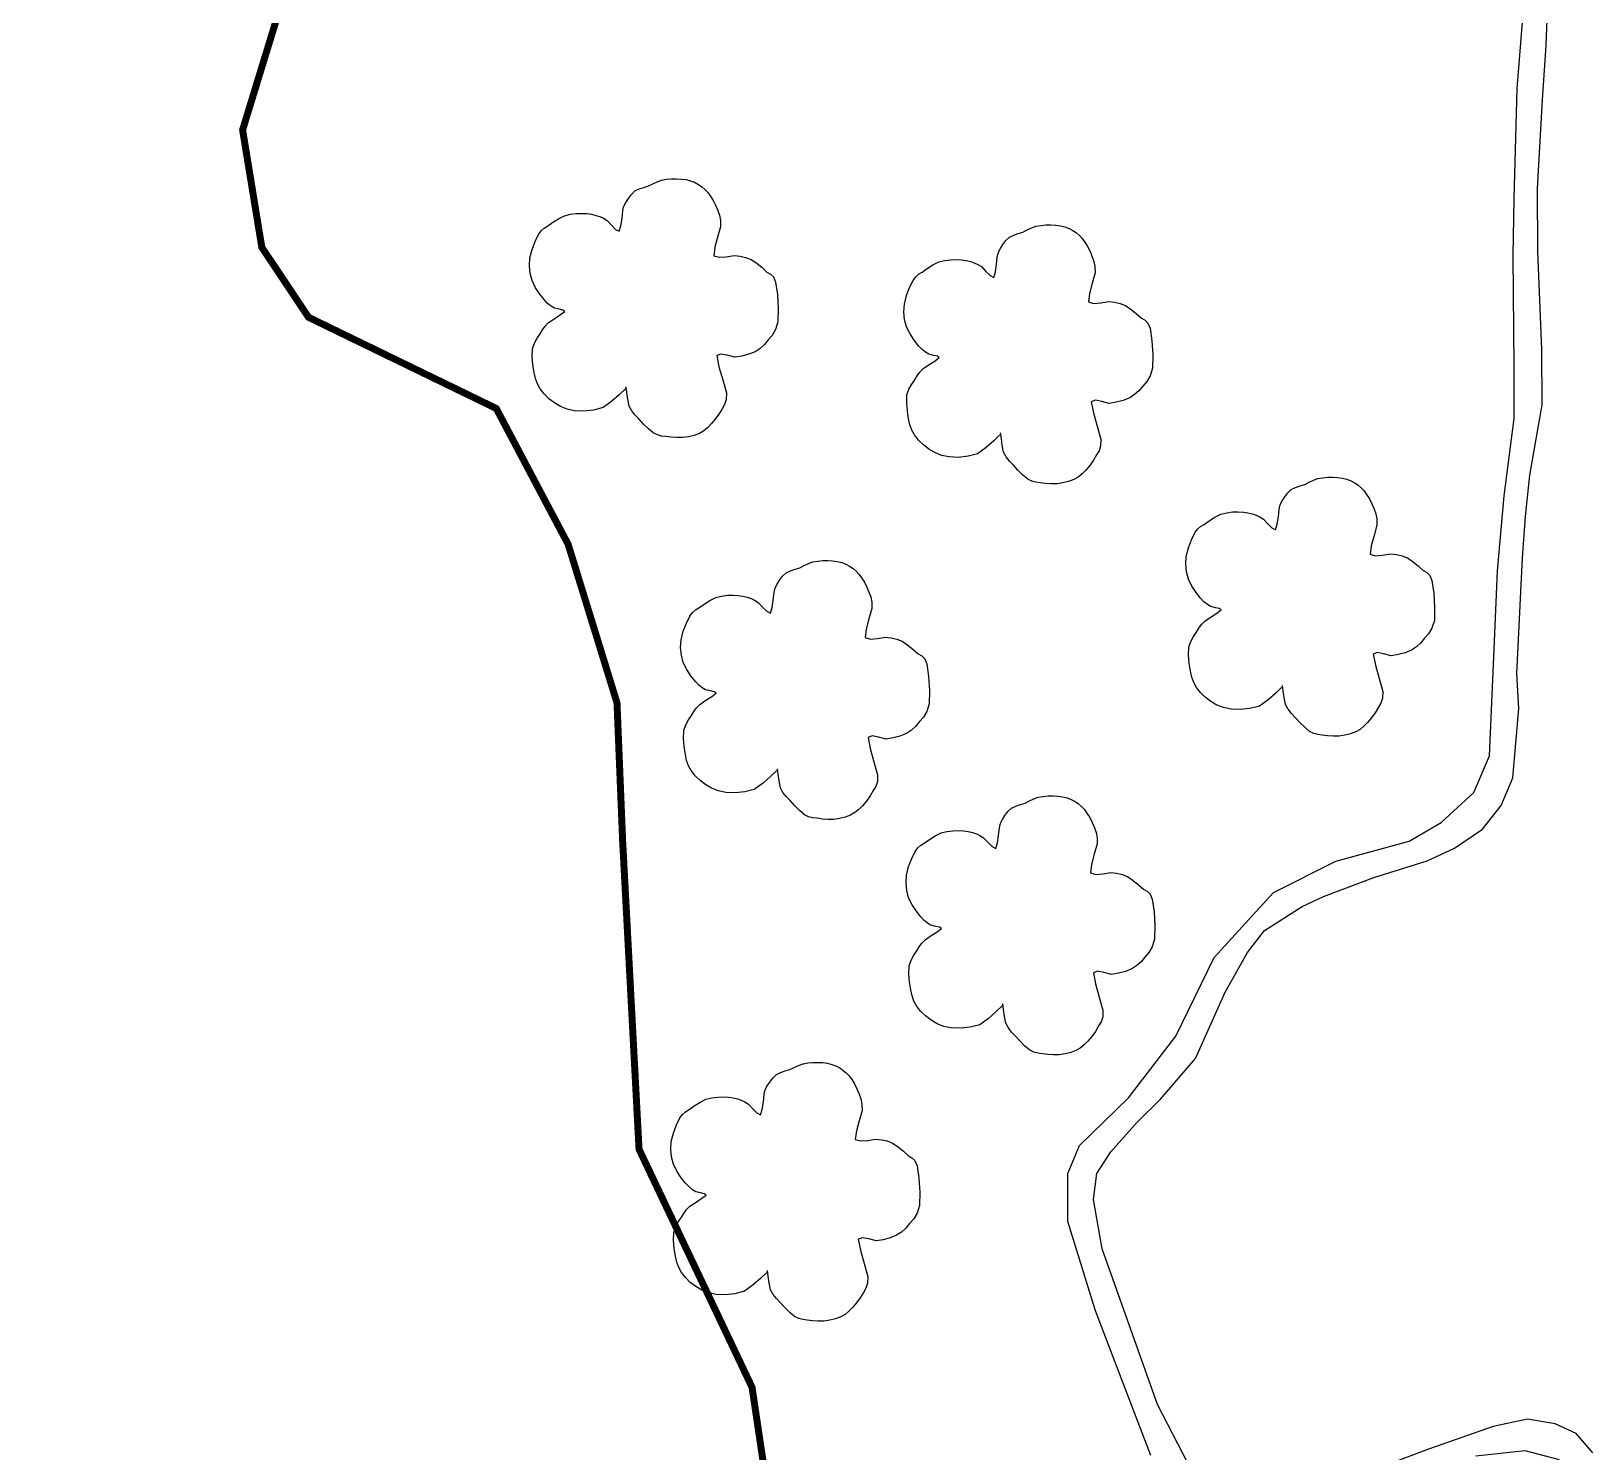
# Model space of a CAD drawing. Extents: x 731744 to 734894, y 7816585 to 7821040.
# Drawn here: x 732663 to 732998.8, y 7818158.5 to 7818464 of the extents above; entities that cross this region are included whole.
import ezdxf

# ---------------------------------------------------------------- set-up
doc = ezdxf.new("R2010")
doc.units = 0
doc.header["$MEASUREMENT"] = 0
doc.linetypes.add('CONTINUO', pattern=[0])
for name, color, linetype in [('0114000005', 1, 'CONTINUOUS'), ('0114000005009', 5, 'CONTINUOUS'), ('CORREGO', 174, 'CONTINUO')]:
    doc.layers.add(name, color=color, linetype=linetype)
doc.layers.add('MATO', color=3, linetype='CONTINUOUS', lineweight=25)

msp = doc.modelspace()

# ---------------------------------------------------------------- linework, layer by layer
at = {"layer": '0114000005', "linetype": 'Continuous'}
for points in [[(732903.7, 7818157.69), (732891.8, 7818188.82), (732885.85, 7818208.04), (732885.85, 7818218.34), (732888.37, 7818224.4), (732898.9, 7818234.59), (732909.08, 7818247.86), (732917.32, 7818264.79), (732930.13, 7818278.75), (732943.52, 7818285.5), (732959.31, 7818289.85), (732966.18, 7818293.86), (732973.16, 7818300.26), (732976.59, 7818308.16), (732977.5, 7818329.44), (732978.31, 7818347.98), (732979.68, 7818364.11), (732981.85, 7818380.7), (732981.85, 7818391.8), (732981.62, 7818415.72), (732981.85, 7818427.96), (732982.54, 7818451.65), (732983.91, 7818469.5)], [(732991.58, 7818156.78), (732984.26, 7818158.72), (732973.61, 7818157.58)]]:
    msp.add_lwpolyline(points, dxfattribs=at)
at = {"layer": '0114000005009', "linetype": 'Continuous', "flags": 128}
for points in [[(732911.69, 7818156.07), (732905.15, 7818168.65), (732893.26, 7818202.12), (732891.39, 7818212.73), (732892.15, 7818218.34), (732895.13, 7818223.01), (732900.82, 7818229.38), (732905.83, 7818234.31), (732913.31, 7818243.06), (732919.68, 7818257.33), (732924.52, 7818265.91), (732928.17, 7818270.58), (732936.24, 7818275.77), (732940.83, 7818277.89), (732951.7, 7818281.97), (732963.17, 7818285.62), (732969.03, 7818288.34), (732975.06, 7818292.41), (732979.05, 7818297.51), (732981.6, 7818303.46), (732982.88, 7818318.32), (732982.45, 7818325.88), (732983.64, 7818350.77), (732984.32, 7818359.61), (732985.26, 7818368.53), (732987.89, 7818383.65), (732987.8, 7818395.54), (732986.95, 7818416.69), (732986.87, 7818430.2), (732987.97, 7818449.23), (732988.74, 7818460.95), (732989.16, 7818472.25)], [(732998.76, 7818158.28), (732995.19, 7818162.45), (732990.69, 7818164.48), (732984.75, 7818165.5), (732977.36, 7818163.97), (732963.42, 7818159.05), (732941.76, 7818150.89)]]:
    msp.add_lwpolyline(points, dxfattribs=at)
at = {"layer": 'CORREGO', "color": 174, "linetype": 'CONTINUO', "const_width": 1.5}
msp.add_lwpolyline([(732827.82, 7818106.2), (732817.97, 7818172.37), (732793.67, 7818223.57), (732790.14, 7818289.94), (732788.93, 7818319.58), (732778.42, 7818353.67), (732762.96, 7818382.88), (732722.6, 7818402.48), (732712.55, 7818417.54), (732708.42, 7818442.78), (732715.88, 7818467.14), (732722.45, 7818497.51), (732745.06, 7818551.54), (732740.06, 7818583.75), (732736, 7818625.2), (732734.97, 7818664.19), (732713.97, 7818680.03), (732680.51, 7818714.12), (732666.45, 7818746.05), (732663.71, 7818775.56)], dxfattribs=at)
at = {"layer": 'MATO', "color": 94, "linetype": 'CONTINUO'}
for points in [[(732790.74, 7818387.11, -629.98), (732789.44, 7818385.85, -629.98), (732787.81, 7818384.42, -629.98), (732785.93, 7818383.08, -629.98), (732783.89, 7818382.52, -629.98), (732781.82, 7818382.29, -629.98), (732779.82, 7818382.37, -629.98), (732778.2, 7818382.72, -629.98), (732776.76, 7818383.3, -629.98), (732775.47, 7818384.06, -629.98), (732774.27, 7818384.97, -629.98), (732773.24, 7818385.99, -629.98), (732772.38, 7818387.1, -629.98), (732771.8, 7818388.15, -629.98), (732771.38, 7818389.29, -629.98), (732771.11, 7818390.58, -629.98), (732770.83, 7818392.28, -629.98), (732770.7, 7818394.04, -629.98), (732770.76, 7818395.71, -629.98), (732771.19, 7818396.95, -629.98), (732771.77, 7818398.02, -629.98), (732772.43, 7818398.96, -629.98), (732772.92, 7818399.81, -629.98), (732773.48, 7818400.6, -629.98), (732774.18, 7818401.35, -629.98), (732775.53, 7818402.23, -629.98), (732776.8, 7818403.05, -629.98), (732777.7, 7818403.74, -629.98), (732777.31, 7818404.03, -629.98), (732776.49, 7818404.23, -629.98), (732775.46, 7818404.45, -629.98), (732774.74, 7818404.88, -629.98), (732774.01, 7818405.47, -629.98), (732773.26, 7818406.28, -629.98), (732772.31, 7818407.46, -629.98), (732771.41, 7818408.84, -629.98), (732770.66, 7818410.37, -629.98), (732770.25, 7818411.93, -629.98), (732770.1, 7818413.56, -629.98), (732770.19, 7818415.24, -629.98), (732770.66, 7818417.08, -629.98), (732771.32, 7818418.81, -629.98), (732772.06, 7818420.31, -629.98), (732772.63, 7818421.1, -629.98), (732773.27, 7818421.66, -629.98), (732774.03, 7818422.13, -629.98), (732775.12, 7818422.92, -629.98), (732776.33, 7818423.68, -629.98), (732777.62, 7818424.32, -629.98), (732778.9, 7818424.64, -629.98), (732780.17, 7818424.8, -629.98), (732781.39, 7818424.83, -629.98), (732782.47, 7818424.78, -629.98), (732783.47, 7818424.63, -629.98), (732784.4, 7818424.4, -629.98), (732785.22, 7818424.13, -629.98), (732786.01, 7818423.77, -629.98), (732786.78, 7818423.3, -629.98), (732787.73, 7818422.26, -629.98), (732788.62, 7818421.38, -629.98), (732789.39, 7818420.97, -629.98), (732789.77, 7818422.16, -629.98), (732790.01, 7818423.76, -629.98), (732790.18, 7818425.42, -629.98), (732790.34, 7818426.14, -629.98), (732790.55, 7818426.69, -629.98), (732790.84, 7818427.2, -629.98), (732791.37, 7818428.05, -629.98), (732792.02, 7818428.9, -629.98), (732792.79, 7818429.67, -629.98), (732793.7, 7818430.1, -629.98), (732794.68, 7818430.43, -629.98), (732795.7, 7818430.73, -629.98), (732796.63, 7818431.19, -629.98), (732797.57, 7818431.62, -629.98), (732798.53, 7818431.99, -629.98), (732799.58, 7818432.18, -629.98), (732800.65, 7818432.28, -629.98), (732801.72, 7818432.28, -629.98), (732802.76, 7818432.22, -629.98), (732803.77, 7818432.08, -629.98), (732804.73, 7818431.85, -629.98), (732805.61, 7818431.51, -629.98), (732806.43, 7818431.07, -629.98), (732807.18, 7818430.56, -629.98), (732807.84, 7818430, -629.98), (732808.44, 7818429.35, -629.98), (732809, 7818428.59, -629.98), (732809.59, 7818427.63, -629.98), (732810.13, 7818426.58, -629.98), (732810.59, 7818425.45, -629.98), (732810.96, 7818424.44, -629.98), (732811.18, 7818423.3, -629.98), (732811.21, 7818421.95, -629.98), (732810.57, 7818419.73, -629.98), (732809.99, 7818417.54, -629.98), (732809.77, 7818415.72, -629.98), (732810.9, 7818415.4, -629.98), (732812.44, 7818415.51, -629.98), (732814.13, 7818415.78, -629.98), (732815.4, 7818415.64, -629.98), (732816.59, 7818415.36, -629.98), (732817.75, 7818414.92, -629.98), (732818.97, 7818414.1, -629.98), (732820.12, 7818413.17, -629.98), (732821.15, 7818412.22, -629.98), (732821.94, 7818411.78, -629.98), (732822.57, 7818411.15, -629.98), (732823.04, 7818410.06, -629.98), (732823.43, 7818407.36, -629.98), (732823.61, 7818404.36, -629.98), (732823.55, 7818401.48, -629.98), (732823.05, 7818399.84, -629.98), (732822.32, 7818398.6, -629.98), (732821.45, 7818397.63, -629.98), (732820.64, 7818396.63, -629.98), (732819.72, 7818395.78, -629.98), (732818.65, 7818395.07, -629.98), (732817.26, 7818394.52, -629.98), (732815.76, 7818394.13, -629.98), (732814.25, 7818393.9, -629.98), (732812.64, 7818394.33, -629.98), (732811.29, 7818394.57, -629.98), (732810.39, 7818394.24, -629.98), (732810.86, 7818391.85, -629.98), (732811.66, 7818389.02, -629.98), (732812.45, 7818386.22, -629.98), (732812.39, 7818384.79, -629.98), (732812.06, 7818383.71, -629.98), (732811.51, 7818382.81, -629.98), (732810.83, 7818381.65, -629.98), (732810.05, 7818380.55, -629.98), (732809.19, 7818379.54, -629.98), (732808.41, 7818378.74, -629.98), (732807.57, 7818378.06, -629.98), (732806.64, 7818377.51, -629.98), (732805.5, 7818377.09, -629.98), (732804.28, 7818376.79, -629.98), (732803.02, 7818376.62, -629.98), (732801.77, 7818376.6, -629.98), (732800.56, 7818376.68, -629.98), (732799.42, 7818376.84, -629.98), (732798.49, 7818376.95, -629.98), (732797.61, 7818377.18, -629.98), (732796.73, 7818377.6, -629.98), (732795.67, 7818378.49, -629.98), (732794.63, 7818379.53, -629.98), (732793.64, 7818380.64, -629.98), (732792.8, 7818381.5, -629.98), (732792.1, 7818382.39, -629.98), (732791.54, 7818383.38, -629.98), (732791.25, 7818384.88, -629.98), (732791.06, 7818386.33, -629.98), (732790.89, 7818387.53, -629.98)], [(732871.28, 7818377.18, -629.98), (732869.97, 7818375.92, -629.98), (732868.34, 7818374.49, -629.98), (732866.47, 7818373.15, -629.98), (732864.42, 7818372.59, -629.98), (732862.35, 7818372.36, -629.98), (732860.36, 7818372.44, -629.98), (732858.74, 7818372.79, -629.98), (732857.29, 7818373.37, -629.98), (732856, 7818374.13, -629.98), (732854.81, 7818375.04, -629.98), (732853.77, 7818376.06, -629.98), (732852.91, 7818377.17, -629.98), (732852.33, 7818378.22, -629.98), (732851.92, 7818379.36, -629.98), (732851.64, 7818380.65, -629.98), (732851.37, 7818382.35, -629.98), (732851.24, 7818384.11, -629.98), (732851.29, 7818385.78, -629.98), (732851.72, 7818387.02, -629.98), (732852.3, 7818388.09, -629.98), (732852.96, 7818389.03, -629.98), (732853.45, 7818389.88, -629.98), (732854.02, 7818390.67, -629.98), (732854.72, 7818391.42, -629.98), (732856.06, 7818392.3, -629.98), (732857.33, 7818393.12, -629.98), (732858.23, 7818393.81, -629.98), (732857.84, 7818394.1, -629.98), (732857.02, 7818394.3, -629.98), (732855.99, 7818394.52, -629.98), (732855.28, 7818394.95, -629.98), (732854.55, 7818395.54, -629.98), (732853.79, 7818396.35, -629.98), (732852.84, 7818397.53, -629.98), (732851.94, 7818398.91, -629.98), (732851.19, 7818400.44, -629.98), (732850.79, 7818402, -629.98), (732850.63, 7818403.63, -629.98), (732850.72, 7818405.31, -629.98), (732851.2, 7818407.15, -629.98), (732851.85, 7818408.88, -629.98), (732852.6, 7818410.38, -629.98), (732853.17, 7818411.17, -629.98), (732853.8, 7818411.73, -629.98), (732854.57, 7818412.2, -629.98), (732855.65, 7818412.99, -629.98), (732856.87, 7818413.75, -629.98), (732858.15, 7818414.39, -629.98), (732859.44, 7818414.71, -629.98), (732860.7, 7818414.87, -629.98), (732861.92, 7818414.9, -629.98), (732863, 7818414.85, -629.98), (732864.01, 7818414.7, -629.98), (732864.93, 7818414.47, -629.98), (732865.76, 7818414.2, -629.98), (732866.54, 7818413.84, -629.98), (732867.31, 7818413.37, -629.98), (732868.26, 7818412.33, -629.98), (732869.16, 7818411.45, -629.98), (732869.93, 7818411.04, -629.98), (732870.31, 7818412.23, -629.98), (732870.55, 7818413.83, -629.98), (732870.71, 7818415.49, -629.98), (732870.88, 7818416.21, -629.98), (732871.08, 7818416.76, -629.98), (732871.38, 7818417.27, -629.98), (732871.9, 7818418.12, -629.98), (732872.55, 7818418.97, -629.98), (732873.32, 7818419.74, -629.98), (732874.24, 7818420.17, -629.98), (732875.22, 7818420.5, -629.98), (732876.23, 7818420.8, -629.98), (732877.16, 7818421.26, -629.98), (732878.1, 7818421.69, -629.98), (732879.06, 7818422.06, -629.98), (732880.11, 7818422.25, -629.98), (732881.18, 7818422.35, -629.98), (732882.25, 7818422.35, -629.98), (732883.29, 7818422.3, -629.98), (732884.3, 7818422.15, -629.98), (732885.26, 7818421.92, -629.98), (732886.15, 7818421.58, -629.98), (732886.96, 7818421.14, -629.98), (732887.71, 7818420.63, -629.98), (732888.37, 7818420.07, -629.98), (732888.97, 7818419.42, -629.98), (732889.53, 7818418.66, -629.98), (732890.12, 7818417.7, -629.98), (732890.66, 7818416.65, -629.98), (732891.12, 7818415.52, -629.98), (732891.49, 7818414.51, -629.98), (732891.72, 7818413.37, -629.98), (732891.75, 7818412.02, -629.98), (732891.11, 7818409.8, -629.98), (732890.53, 7818407.61, -629.98), (732890.3, 7818405.79, -629.98), (732891.43, 7818405.47, -629.98), (732892.97, 7818405.58, -629.98), (732894.67, 7818405.85, -629.98), (732895.93, 7818405.71, -629.98), (732897.13, 7818405.43, -629.98), (732898.28, 7818404.99, -629.98), (732899.5, 7818404.17, -629.98), (732900.65, 7818403.24, -629.98), (732901.69, 7818402.29, -629.98), (732902.48, 7818401.85, -629.98), (732903.1, 7818401.22, -629.98), (732903.57, 7818400.13, -629.98), (732903.96, 7818397.43, -629.98), (732904.15, 7818394.43, -629.98), (732904.09, 7818391.55, -629.98), (732903.58, 7818389.91, -629.98), (732902.85, 7818388.67, -629.98), (732901.98, 7818387.7, -629.98), (732901.17, 7818386.7, -629.98), (732900.25, 7818385.85, -629.98), (732899.19, 7818385.14, -629.98), (732897.79, 7818384.59, -629.98), (732896.3, 7818384.2, -629.98), (732894.79, 7818383.97, -629.98), (732893.17, 7818384.4, -629.98), (732891.82, 7818384.64, -629.98), (732890.93, 7818384.31, -629.98), (732891.4, 7818381.93, -629.98), (732892.19, 7818379.09, -629.98), (732892.99, 7818376.29, -629.98), (732892.93, 7818374.86, -629.98), (732892.59, 7818373.78, -629.98), (732892.04, 7818372.88, -629.98), (732891.37, 7818371.72, -629.98), (732890.58, 7818370.62, -629.98), (732889.73, 7818369.61, -629.98), (732888.94, 7818368.81, -629.98), (732888.1, 7818368.13, -629.98), (732887.18, 7818367.58, -629.98), (732886.03, 7818367.16, -629.98), (732884.81, 7818366.86, -629.98), (732883.55, 7818366.69, -629.98), (732882.31, 7818366.67, -629.98), (732881.1, 7818366.75, -629.98), (732879.96, 7818366.91, -629.98), (732879.02, 7818367.02, -629.98), (732878.14, 7818367.25, -629.98), (732877.26, 7818367.68, -629.98), (732876.21, 7818368.56, -629.98), (732875.16, 7818369.6, -629.98), (732874.17, 7818370.71, -629.98), (732873.34, 7818371.57, -629.98), (732872.63, 7818372.46, -629.98), (732872.07, 7818373.45, -629.98), (732871.78, 7818374.95, -629.98), (732871.59, 7818376.4, -629.98), (732871.43, 7818377.6, -629.98)], [(732931.89, 7818322.92, -629.98), (732930.59, 7818321.66, -629.98), (732928.95, 7818320.22, -629.98), (732927.08, 7818318.88, -629.98), (732925.04, 7818318.32, -629.98), (732922.96, 7818318.1, -629.98), (732920.97, 7818318.18, -629.98), (732919.35, 7818318.53, -629.98), (732917.9, 7818319.1, -629.98), (732916.62, 7818319.87, -629.98), (732915.42, 7818320.78, -629.98), (732914.38, 7818321.8, -629.98), (732913.53, 7818322.9, -629.98), (732912.94, 7818323.95, -629.98), (732912.53, 7818325.1, -629.98), (732912.25, 7818326.38, -629.98), (732911.98, 7818328.09, -629.98), (732911.85, 7818329.84, -629.98), (732911.91, 7818331.52, -629.98), (732912.33, 7818332.76, -629.98), (732912.91, 7818333.83, -629.98), (732913.57, 7818334.76, -629.98), (732914.07, 7818335.61, -629.98), (732914.63, 7818336.4, -629.98), (732915.33, 7818337.16, -629.98), (732916.68, 7818338.04, -629.98), (732917.94, 7818338.85, -629.98), (732918.85, 7818339.54, -629.98), (732918.45, 7818339.83, -629.98), (732917.64, 7818340.03, -629.98), (732916.61, 7818340.26, -629.98), (732915.89, 7818340.69, -629.98), (732915.16, 7818341.28, -629.98), (732914.4, 7818342.08, -629.98), (732913.45, 7818343.27, -629.98), (732912.56, 7818344.65, -629.98), (732911.8, 7818346.17, -629.98), (732911.4, 7818347.74, -629.98), (732911.24, 7818349.37, -629.98), (732911.34, 7818351.04, -629.98), (732911.81, 7818352.88, -629.98), (732912.46, 7818354.62, -629.98), (732913.21, 7818356.12, -629.98), (732913.78, 7818356.91, -629.98), (732914.42, 7818357.47, -629.98), (732915.18, 7818357.94, -629.98), (732916.27, 7818358.73, -629.98), (732917.48, 7818359.48, -629.98), (732918.77, 7818360.13, -629.98), (732920.05, 7818360.45, -629.98), (732921.32, 7818360.61, -629.98), (732922.53, 7818360.63, -629.98), (732923.62, 7818360.58, -629.98), (732924.62, 7818360.43, -629.98), (732925.55, 7818360.2, -629.98), (732926.37, 7818359.94, -629.98), (732927.15, 7818359.58, -629.98), (732927.93, 7818359.1, -629.98), (732928.87, 7818358.06, -629.98), (732929.77, 7818357.19, -629.98), (732930.54, 7818356.77, -629.98), (732930.92, 7818357.97, -629.98), (732931.16, 7818359.57, -629.98), (732931.32, 7818361.22, -629.98), (732931.49, 7818361.95, -629.98), (732931.69, 7818362.5, -629.98), (732931.99, 7818363, -629.98), (732932.51, 7818363.85, -629.98), (732933.17, 7818364.7, -629.98), (732933.94, 7818365.47, -629.98), (732934.85, 7818365.9, -629.98), (732935.83, 7818366.24, -629.98), (732936.84, 7818366.54, -629.98), (732937.77, 7818366.99, -629.98), (732938.71, 7818367.43, -629.98), (732939.67, 7818367.79, -629.98), (732940.72, 7818367.99, -629.98), (732941.79, 7818368.08, -629.98), (732942.86, 7818368.09, -629.98), (732943.9, 7818368.03, -629.98), (732944.91, 7818367.89, -629.98), (732945.87, 7818367.66, -629.98), (732946.76, 7818367.31, -629.98), (732947.58, 7818366.88, -629.98), (732948.33, 7818366.36, -629.98), (732948.98, 7818365.81, -629.98), (732949.58, 7818365.16, -629.98), (732950.14, 7818364.4, -629.98), (732950.74, 7818363.44, -629.98), (732951.28, 7818362.38, -629.98), (732951.74, 7818361.25, -629.98), (732952.11, 7818360.24, -629.98), (732952.33, 7818359.11, -629.98), (732952.36, 7818357.75, -629.98), (732951.72, 7818355.53, -629.98), (732951.14, 7818353.35, -629.98), (732950.91, 7818351.52, -629.98), (732952.05, 7818351.2, -629.98), (732953.58, 7818351.31, -629.98), (732955.28, 7818351.59, -629.98), (732956.54, 7818351.45, -629.98), (732957.74, 7818351.17, -629.98), (732958.89, 7818350.72, -629.98), (732960.12, 7818349.91, -629.98), (732961.27, 7818348.98, -629.98), (732962.3, 7818348.02, -629.98), (732963.09, 7818347.59, -629.98), (732963.72, 7818346.95, -629.98), (732964.19, 7818345.86, -629.98), (732964.57, 7818343.16, -629.98), (732964.76, 7818340.17, -629.98), (732964.7, 7818337.28, -629.98), (732964.19, 7818335.64, -629.98), (732963.47, 7818334.41, -629.98), (732962.59, 7818333.44, -629.98), (732961.78, 7818332.44, -629.98), (732960.86, 7818331.58, -629.98), (732959.8, 7818330.88, -629.98), (732958.4, 7818330.33, -629.98), (732956.91, 7818329.93, -629.98), (732955.4, 7818329.7, -629.98), (732953.79, 7818330.14, -629.98), (732952.43, 7818330.37, -629.98), (732951.54, 7818330.04, -629.98), (732952.01, 7818327.66, -629.98), (732952.81, 7818324.83, -629.98), (732953.6, 7818322.03, -629.98), (732953.54, 7818320.6, -629.98), (732953.2, 7818319.51, -629.98), (732952.66, 7818318.61, -629.98), (732951.98, 7818317.45, -629.98), (732951.19, 7818316.35, -629.98), (732950.34, 7818315.35, -629.98), (732949.56, 7818314.54, -629.98), (732948.72, 7818313.86, -629.98), (732947.79, 7818313.32, -629.98), (732946.65, 7818312.9, -629.98), (732945.42, 7818312.6, -629.98), (732944.16, 7818312.43, -629.98), (732942.92, 7818312.4, -629.98), (732941.71, 7818312.48, -629.98), (732940.57, 7818312.64, -629.98), (732939.63, 7818312.75, -629.98), (732938.75, 7818312.99, -629.98), (732937.87, 7818313.41, -629.98), (732936.82, 7818314.3, -629.98), (732935.77, 7818315.34, -629.98), (732934.78, 7818316.44, -629.98), (732933.95, 7818317.3, -629.98), (732933.24, 7818318.2, -629.98), (732932.68, 7818319.18, -629.98), (732932.39, 7818320.68, -629.98), (732932.2, 7818322.13, -629.98), (732932.04, 7818323.33, -629.98)], [(732823.27, 7818305, -629.98), (732821.96, 7818303.74, -629.98), (732820.33, 7818302.3, -629.98), (732818.46, 7818300.96, -629.98), (732816.42, 7818300.41, -629.98), (732814.34, 7818300.18, -629.98), (732812.35, 7818300.26, -629.98), (732810.73, 7818300.61, -629.98), (732809.28, 7818301.19, -629.98), (732808, 7818301.95, -629.98), (732806.8, 7818302.86, -629.98), (732805.76, 7818303.88, -629.98), (732804.91, 7818304.99, -629.98), (732804.32, 7818306.04, -629.98), (732803.91, 7818307.18, -629.98), (732803.63, 7818308.46, -629.98), (732803.36, 7818310.17, -629.98), (732803.23, 7818311.92, -629.98), (732803.28, 7818313.6, -629.98), (732803.71, 7818314.84, -629.98), (732804.29, 7818315.91, -629.98), (732804.95, 7818316.84, -629.98), (732805.44, 7818317.69, -629.98), (732806.01, 7818318.48, -629.98), (732806.71, 7818319.24, -629.98), (732808.06, 7818320.12, -629.98), (732809.32, 7818320.94, -629.98), (732810.23, 7818321.63, -629.98), (732809.83, 7818321.91, -629.98), (732809.01, 7818322.12, -629.98), (732807.99, 7818322.34, -629.98), (732807.27, 7818322.77, -629.98), (732806.54, 7818323.36, -629.98), (732805.78, 7818324.16, -629.98), (732804.83, 7818325.35, -629.98), (732803.94, 7818326.73, -629.98), (732803.18, 7818328.25, -629.98), (732802.78, 7818329.82, -629.98), (732802.62, 7818331.45, -629.98), (732802.71, 7818333.13, -629.98), (732803.19, 7818334.97, -629.98), (732803.84, 7818336.7, -629.98), (732804.59, 7818338.2, -629.98), (732805.16, 7818338.99, -629.98), (732805.8, 7818339.55, -629.98), (732806.56, 7818340.02, -629.98), (732807.64, 7818340.81, -629.98), (732808.86, 7818341.57, -629.98), (732810.15, 7818342.21, -629.98), (732811.43, 7818342.53, -629.98), (732812.7, 7818342.69, -629.98), (732813.91, 7818342.71, -629.98), (732815, 7818342.66, -629.98), (732816, 7818342.52, -629.98), (732816.93, 7818342.28, -629.98), (732817.75, 7818342.02, -629.98), (732818.53, 7818341.66, -629.98), (732819.31, 7818341.18, -629.98), (732820.25, 7818340.15, -629.98), (732821.15, 7818339.27, -629.98), (732821.92, 7818338.85, -629.98), (732822.3, 7818340.05, -629.98), (732822.54, 7818341.65, -629.98), (732822.7, 7818343.31, -629.98), (732822.87, 7818344.03, -629.98), (732823.07, 7818344.58, -629.98), (732823.37, 7818345.08, -629.98), (732823.89, 7818345.93, -629.98), (732824.54, 7818346.78, -629.98), (732825.32, 7818347.55, -629.98), (732826.23, 7818347.99, -629.98), (732827.21, 7818348.32, -629.98), (732828.22, 7818348.62, -629.98), (732829.15, 7818349.07, -629.98), (732830.09, 7818349.51, -629.98), (732831.05, 7818349.88, -629.98), (732832.1, 7818350.07, -629.98), (732833.17, 7818350.16, -629.98), (732834.24, 7818350.17, -629.98), (732835.28, 7818350.11, -629.98), (732836.29, 7818349.97, -629.98), (732837.25, 7818349.74, -629.98), (732838.14, 7818349.39, -629.98), (732838.95, 7818348.96, -629.98), (732839.7, 7818348.44, -629.98), (732840.36, 7818347.89, -629.98), (732840.96, 7818347.24, -629.98), (732841.52, 7818346.48, -629.98), (732842.12, 7818345.52, -629.98), (732842.66, 7818344.46, -629.98), (732843.12, 7818343.34, -629.98), (732843.49, 7818342.33, -629.98), (732843.71, 7818341.19, -629.98), (732843.74, 7818339.84, -629.98), (732843.1, 7818337.62, -629.98), (732842.52, 7818335.43, -629.98), (732842.29, 7818333.6, -629.98), (732843.43, 7818333.28, -629.98), (732844.96, 7818333.4, -629.98), (732846.66, 7818333.67, -629.98), (732847.92, 7818333.53, -629.98), (732849.12, 7818333.25, -629.98), (732850.27, 7818332.8, -629.98), (732851.49, 7818331.99, -629.98), (732852.65, 7818331.06, -629.98), (732853.68, 7818330.1, -629.98), (732854.47, 7818329.67, -629.98), (732855.1, 7818329.04, -629.98), (732855.57, 7818327.95, -629.98), (732855.95, 7818325.25, -629.98), (732856.14, 7818322.25, -629.98), (732856.08, 7818319.36, -629.98), (732855.57, 7818317.73, -629.98), (732854.85, 7818316.49, -629.98), (732853.97, 7818315.52, -629.98), (732853.16, 7818314.52, -629.98), (732852.24, 7818313.67, -629.98), (732851.18, 7818312.96, -629.98), (732849.78, 7818312.41, -629.98), (732848.29, 7818312.02, -629.98), (732846.78, 7818311.79, -629.98), (732845.16, 7818312.22, -629.98), (732843.81, 7818312.45, -629.98), (732842.92, 7818312.13, -629.98), (732843.39, 7818309.74, -629.98), (732844.19, 7818306.91, -629.98), (732844.98, 7818304.11, -629.98), (732844.92, 7818302.68, -629.98), (732844.58, 7818301.6, -629.98), (732844.04, 7818300.69, -629.98), (732843.36, 7818299.54, -629.98), (732842.57, 7818298.44, -629.98), (732841.72, 7818297.43, -629.98), (732840.94, 7818296.62, -629.98), (732840.1, 7818295.95, -629.98), (732839.17, 7818295.4, -629.98), (732838.02, 7818294.98, -629.98), (732836.8, 7818294.68, -629.98), (732835.54, 7818294.51, -629.98), (732834.3, 7818294.49, -629.98), (732833.09, 7818294.57, -629.98), (732831.95, 7818294.73, -629.98), (732831.01, 7818294.84, -629.98), (732830.13, 7818295.07, -629.98), (732829.25, 7818295.49, -629.98), (732828.2, 7818296.38, -629.98), (732827.15, 7818297.42, -629.98), (732826.16, 7818298.53, -629.98), (732825.33, 7818299.39, -629.98), (732824.62, 7818300.28, -629.98), (732824.06, 7818301.26, -629.98), (732823.77, 7818302.76, -629.98), (732823.58, 7818304.22, -629.98), (732823.42, 7818305.41, -629.98)], [(732871.73, 7818254.38, -629.98), (732870.43, 7818253.12, -629.98), (732868.79, 7818251.69, -629.98), (732866.92, 7818250.35, -629.98), (732864.88, 7818249.79, -629.98), (732862.81, 7818249.57, -629.98), (732860.81, 7818249.64, -629.98), (732859.19, 7818249.99, -629.98), (732857.75, 7818250.57, -629.98), (732856.46, 7818251.34, -629.98), (732855.26, 7818252.24, -629.98), (732854.23, 7818253.26, -629.98), (732853.37, 7818254.37, -629.98), (732852.79, 7818255.42, -629.98), (732852.37, 7818256.56, -629.98), (732852.09, 7818257.85, -629.98), (732851.82, 7818259.55, -629.98), (732851.69, 7818261.31, -629.98), (732851.75, 7818262.98, -629.98), (732852.18, 7818264.22, -629.98), (732852.75, 7818265.29, -629.98), (732853.41, 7818266.23, -629.98), (732853.91, 7818267.08, -629.98), (732854.47, 7818267.87, -629.98), (732855.17, 7818268.62, -629.98), (732856.52, 7818269.5, -629.98), (732857.78, 7818270.32, -629.98), (732858.69, 7818271.01, -629.98), (732858.3, 7818271.3, -629.98), (732857.48, 7818271.5, -629.98), (732856.45, 7818271.73, -629.98), (732855.73, 7818272.15, -629.98), (732855, 7818272.75, -629.98), (732854.24, 7818273.55, -629.98), (732853.3, 7818274.73, -629.98), (732852.4, 7818276.11, -629.98), (732851.65, 7818277.64, -629.98), (732851.24, 7818279.2, -629.98), (732851.08, 7818280.84, -629.98), (732851.18, 7818282.51, -629.98), (732851.65, 7818284.35, -629.98), (732852.31, 7818286.08, -629.98), (732853.05, 7818287.58, -629.98), (732853.62, 7818288.37, -629.98), (732854.26, 7818288.93, -629.98), (732855.02, 7818289.4, -629.98), (732856.11, 7818290.19, -629.98), (732857.32, 7818290.95, -629.98), (732858.61, 7818291.59, -629.98), (732859.89, 7818291.91, -629.98), (732861.16, 7818292.07, -629.98), (732862.38, 7818292.1, -629.98), (732863.46, 7818292.05, -629.98), (732864.46, 7818291.9, -629.98), (732865.39, 7818291.67, -629.98), (732866.21, 7818291.4, -629.98), (732866.99, 7818291.04, -629.98), (732867.77, 7818290.57, -629.98), (732868.72, 7818289.53, -629.98), (732869.61, 7818288.66, -629.98), (732870.38, 7818288.24, -629.98), (732870.76, 7818289.43, -629.98), (732871, 7818291.04, -629.98), (732871.17, 7818292.69, -629.98), (732871.33, 7818293.41, -629.98), (732871.54, 7818293.96, -629.98), (732871.83, 7818294.47, -629.98), (732872.35, 7818295.32, -629.98), (732873.01, 7818296.17, -629.98), (732873.78, 7818296.94, -629.98), (732874.69, 7818297.37, -629.98), (732875.67, 7818297.71, -629.98), (732876.68, 7818298, -629.98), (732877.62, 7818298.46, -629.98), (732878.55, 7818298.89, -629.98), (732879.52, 7818299.26, -629.98), (732880.57, 7818299.45, -629.98), (732881.64, 7818299.55, -629.98), (732882.7, 7818299.55, -629.98), (732883.75, 7818299.5, -629.98), (732884.76, 7818299.35, -629.98), (732885.72, 7818299.12, -629.98), (732886.6, 7818298.78, -629.98), (732887.42, 7818298.34, -629.98), (732888.17, 7818297.83, -629.98), (732888.82, 7818297.27, -629.98), (732889.43, 7818296.62, -629.98), (732889.99, 7818295.86, -629.98), (732890.58, 7818294.91, -629.98), (732891.12, 7818293.85, -629.98), (732891.58, 7818292.72, -629.98), (732891.95, 7818291.71, -629.98), (732892.17, 7818290.57, -629.98), (732892.2, 7818289.22, -629.98), (732891.56, 7818287, -629.98), (732890.98, 7818284.81, -629.98), (732890.75, 7818282.99, -629.98), (732891.89, 7818282.67, -629.98), (732893.43, 7818282.78, -629.98), (732895.12, 7818283.05, -629.98), (732896.38, 7818282.91, -629.98), (732897.58, 7818282.63, -629.98), (732898.74, 7818282.19, -629.98), (732899.96, 7818281.37, -629.98), (732901.11, 7818280.44, -629.98), (732902.14, 7818279.49, -629.98), (732902.93, 7818279.05, -629.98), (732903.56, 7818278.42, -629.98), (732904.03, 7818277.33, -629.98), (732904.41, 7818274.63, -629.98), (732904.6, 7818271.63, -629.98), (732904.54, 7818268.75, -629.98), (732904.04, 7818267.11, -629.98), (732903.31, 7818265.87, -629.98), (732902.44, 7818264.9, -629.98), (732901.63, 7818263.9, -629.98), (732900.71, 7818263.05, -629.98), (732899.64, 7818262.34, -629.98), (732898.25, 7818261.79, -629.98), (732896.75, 7818261.4, -629.98), (732895.24, 7818261.17, -629.98), (732893.63, 7818261.6, -629.98), (732892.28, 7818261.84, -629.98), (732891.38, 7818261.51, -629.98), (732891.85, 7818259.13, -629.98), (732892.65, 7818256.29, -629.98), (732893.44, 7818253.49, -629.98), (732893.38, 7818252.06, -629.98), (732893.05, 7818250.98, -629.98), (732892.5, 7818250.08, -629.98), (732891.82, 7818248.92, -629.98), (732891.04, 7818247.82, -629.98), (732890.18, 7818246.82, -629.98), (732889.4, 7818246.01, -629.98), (732888.56, 7818245.33, -629.98), (732887.63, 7818244.78, -629.98), (732886.49, 7818244.36, -629.98), (732885.27, 7818244.07, -629.98), (732884.01, 7818243.89, -629.98), (732882.76, 7818243.87, -629.98), (732881.55, 7818243.95, -629.98), (732880.41, 7818244.11, -629.98), (732879.48, 7818244.22, -629.98), (732878.59, 7818244.45, -629.98), (732877.72, 7818244.88, -629.98), (732876.66, 7818245.76, -629.98), (732875.61, 7818246.8, -629.98), (732874.63, 7818247.91, -629.98), (732873.79, 7818248.77, -629.98), (732873.09, 7818249.66, -629.98), (732872.52, 7818250.65, -629.98), (732872.24, 7818252.15, -629.98), (732872.05, 7818253.6, -629.98), (732871.88, 7818254.8, -629.98)], [(732821.15, 7818197.09, -629.98), (732819.85, 7818195.83, -629.98), (732818.21, 7818194.39, -629.98), (732816.34, 7818193.05, -629.98), (732814.3, 7818192.49, -629.98), (732812.22, 7818192.27, -629.98), (732810.23, 7818192.35, -629.98), (732808.61, 7818192.7, -629.98), (732807.16, 7818193.27, -629.98), (732805.88, 7818194.04, -629.98), (732804.68, 7818194.94, -629.98), (732803.64, 7818195.97, -629.98), (732802.79, 7818197.07, -629.98), (732802.2, 7818198.12, -629.98), (732801.79, 7818199.27, -629.98), (732801.51, 7818200.55, -629.98), (732801.24, 7818202.25, -629.98), (732801.11, 7818204.01, -629.98), (732801.17, 7818205.69, -629.98), (732801.59, 7818206.93, -629.98), (732802.17, 7818207.99, -629.98), (732802.83, 7818208.93, -629.98), (732803.33, 7818209.78, -629.98), (732803.89, 7818210.57, -629.98), (732804.59, 7818211.33, -629.98), (732805.94, 7818212.21, -629.98), (732807.2, 7818213.02, -629.98), (732808.11, 7818213.71, -629.98), (732807.71, 7818214, -629.98), (732806.9, 7818214.2, -629.98), (732805.87, 7818214.43, -629.98), (732805.15, 7818214.85, -629.98), (732804.42, 7818215.45, -629.98), (732803.66, 7818216.25, -629.98), (732802.72, 7818217.44, -629.98), (732801.82, 7818218.82, -629.98), (732801.06, 7818220.34, -629.98), (732800.66, 7818221.91, -629.98), (732800.5, 7818223.54, -629.98), (732800.6, 7818225.21, -629.98), (732801.07, 7818227.05, -629.98), (732801.72, 7818228.79, -629.98), (732802.47, 7818230.29, -629.98), (732803.04, 7818231.07, -629.98), (732803.68, 7818231.64, -629.98), (732804.44, 7818232.1, -629.98), (732805.53, 7818232.9, -629.98), (732806.74, 7818233.65, -629.98), (732808.03, 7818234.3, -629.98), (732809.31, 7818234.62, -629.98), (732810.58, 7818234.77, -629.98), (732811.79, 7818234.8, -629.98), (732812.88, 7818234.75, -629.98), (732813.88, 7818234.6, -629.98), (732814.81, 7818234.37, -629.98), (732815.63, 7818234.11, -629.98), (732816.41, 7818233.75, -629.98), (732817.19, 7818233.27, -629.98), (732818.13, 7818232.23, -629.98), (732819.03, 7818231.36, -629.98), (732819.8, 7818230.94, -629.98), (732820.18, 7818232.14, -629.98), (732820.42, 7818233.74, -629.98), (732820.58, 7818235.39, -629.98), (732820.75, 7818236.12, -629.98), (732820.95, 7818236.67, -629.98), (732821.25, 7818237.17, -629.98), (732821.77, 7818238.02, -629.98), (732822.43, 7818238.87, -629.98), (732823.2, 7818239.64, -629.98), (732824.11, 7818240.07, -629.98), (732825.09, 7818240.41, -629.98), (732826.1, 7818240.71, -629.98), (732827.03, 7818241.16, -629.98), (732827.97, 7818241.59, -629.98), (732828.94, 7818241.96, -629.98), (732829.98, 7818242.16, -629.98), (732831.05, 7818242.25, -629.98), (732832.12, 7818242.25, -629.98), (732833.17, 7818242.2, -629.98), (732834.17, 7818242.06, -629.98), (732835.14, 7818241.82, -629.98), (732836.02, 7818241.48, -629.98), (732836.84, 7818241.05, -629.98), (732837.59, 7818240.53, -629.98), (732838.24, 7818239.98, -629.98), (732838.84, 7818239.33, -629.98), (732839.4, 7818238.57, -629.98), (732840, 7818237.61, -629.98), (732840.54, 7818236.55, -629.98), (732841, 7818235.42, -629.98), (732841.37, 7818234.41, -629.98), (732841.59, 7818233.28, -629.98), (732841.62, 7818231.92, -629.98), (732840.98, 7818229.7, -629.98), (732840.4, 7818227.51, -629.98), (732840.17, 7818225.69, -629.98), (732841.31, 7818225.37, -629.98), (732842.84, 7818225.48, -629.98), (732844.54, 7818225.76, -629.98), (732845.8, 7818225.62, -629.98), (732847, 7818225.34, -629.98), (732848.15, 7818224.89, -629.98), (732849.38, 7818224.08, -629.98), (732850.53, 7818223.15, -629.98), (732851.56, 7818222.19, -629.98), (732852.35, 7818221.75, -629.98), (732852.98, 7818221.12, -629.98), (732853.45, 7818220.03, -629.98), (732853.83, 7818217.33, -629.98), (732854.02, 7818214.33, -629.98), (732853.96, 7818211.45, -629.98), (732853.45, 7818209.81, -629.98), (732852.73, 7818208.57, -629.98), (732851.85, 7818207.61, -629.98), (732851.04, 7818206.61, -629.98), (732850.12, 7818205.75, -629.98), (732849.06, 7818205.05, -629.98), (732847.66, 7818204.5, -629.98), (732846.17, 7818204.1, -629.98), (732844.66, 7818203.87, -629.98), (732843.05, 7818204.3, -629.98), (732841.69, 7818204.54, -629.98), (732840.8, 7818204.21, -629.98), (732841.27, 7818201.83, -629.98), (732842.07, 7818199, -629.98), (732842.86, 7818196.2, -629.98), (732842.8, 7818194.77, -629.98), (732842.46, 7818193.68, -629.98), (732841.92, 7818192.78, -629.98), (732841.24, 7818191.62, -629.98), (732840.45, 7818190.52, -629.98), (732839.6, 7818189.52, -629.98), (732838.82, 7818188.71, -629.98), (732837.98, 7818188.03, -629.98), (732837.05, 7818187.49, -629.98), (732835.91, 7818187.06, -629.98), (732834.68, 7818186.77, -629.98), (732833.42, 7818186.6, -629.98), (732832.18, 7818186.57, -629.98), (732830.97, 7818186.65, -629.98), (732829.83, 7818186.81, -629.98), (732828.89, 7818186.92, -629.98), (732828.01, 7818187.16, -629.98), (732827.13, 7818187.58, -629.98), (732826.08, 7818188.46, -629.98), (732825.03, 7818189.51, -629.98), (732824.04, 7818190.61, -629.98), (732823.21, 7818191.47, -629.98), (732822.5, 7818192.36, -629.98), (732821.94, 7818193.35, -629.98), (732821.66, 7818194.85, -629.98), (732821.46, 7818196.3, -629.98), (732821.3, 7818197.5, -629.98)]]:
    msp.add_polyline3d(points, dxfattribs=at)

doc.saveas('drawing.dxf')
